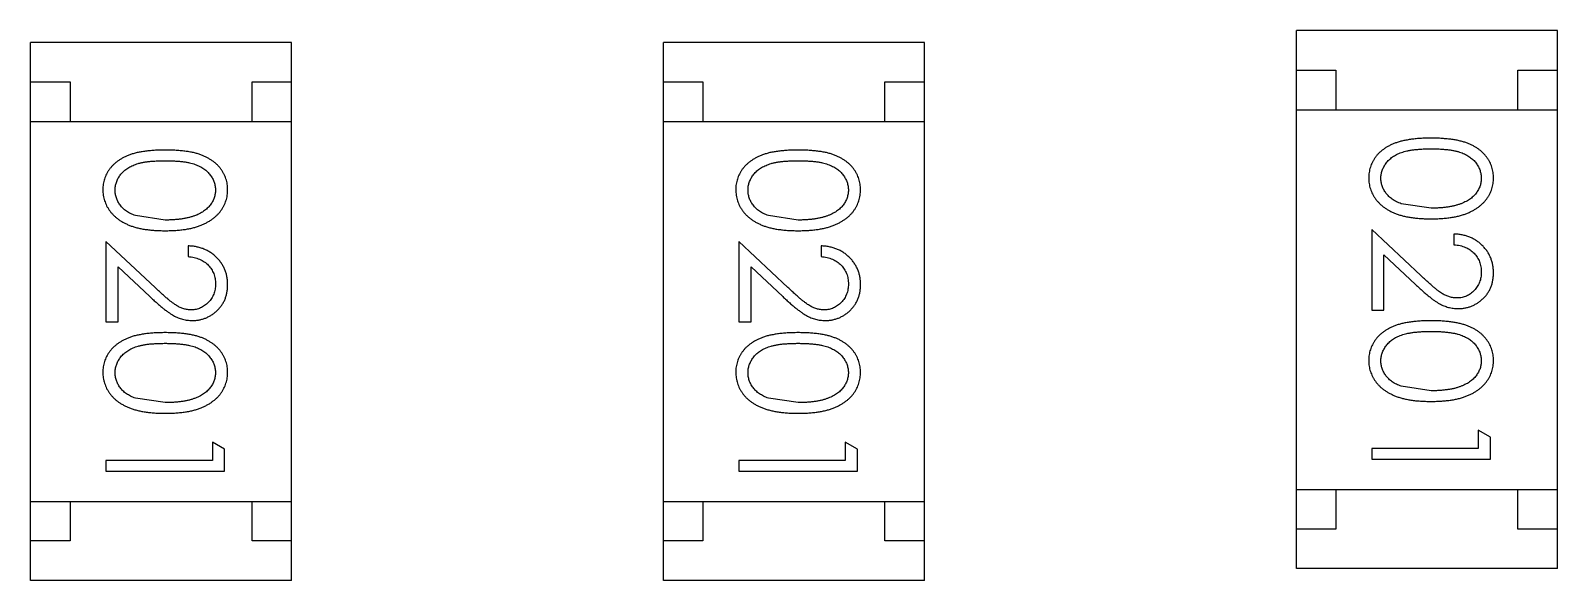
# Model space of a CAD drawing. Header units: inches. Extents: x 246 to 500, y -220 to -17.
# Drawn here: x 447.475 to 449.405, y -135.114 to -134.419 of the extents above; entities that cross this region are included whole.
import ezdxf

# ---------------------------------------------------------------- set-up
doc = ezdxf.new("R2010")
doc.units = ezdxf.units.IN
doc.header["$LTSCALE"] = 1.21
doc.header["$MEASUREMENT"] = 0
doc.layers.get('0').update_dxf_attribs({"linetype": 'CONTINUOUS'})

msp = doc.modelspace()

# ---------------------------------------------------------------- linework, layer by layer
at = {"color": 7, "linetype": 'Continuous'}
for p, q in [((449.075, -135.0986), (449.075, -134.4186)), ((449.405, -134.4186), (449.075, -134.4186)), ((449.405, -135.0986), (449.405, -134.4186)), ((447.4751, -135.1136), (447.4751, -134.4336)), ((447.8051, -134.4336), (447.4751, -134.4336)), ((447.8051, -135.1136), (447.8051, -134.4336)), ((448.275, -135.1136), (448.275, -134.4336)), ((448.605, -134.4336), (448.275, -134.4336)), ((448.605, -135.1136), (448.605, -134.4336)), ((449.075, -134.4686), (449.125, -134.4686)), ((449.125, -134.4686), (449.125, -134.5186)), ((449.355, -134.5186), (449.355, -134.4686)), ((449.355, -134.4686), (449.405, -134.4686)), ((447.4751, -134.4836), (447.5251, -134.4836)), ((447.5251, -134.4836), (447.5251, -134.5336)), ((447.7551, -134.5336), (447.7551, -134.4836)), ((447.7551, -134.4836), (447.8051, -134.4836)), ((448.275, -134.4836), (448.325, -134.4836)), ((448.325, -134.4836), (448.325, -134.5336)), ((448.555, -134.5336), (448.555, -134.4836)), ((448.555, -134.4836), (448.605, -134.4836)), ((449.075, -134.5186), (449.405, -134.5186)), ((447.4751, -134.5336), (447.8051, -134.5336)), ((448.275, -134.5336), (448.605, -134.5336)), ((447.6453, -134.6581), (447.6076, -134.6524)), ((448.4453, -134.6581), (448.4076, -134.6524)), ((449.2453, -134.6431), (449.2076, -134.6374)), ((449.1703, -134.67), (449.1703, -134.7719)), ((449.2324, -134.7282), (449.1703, -134.67)), ((447.6324, -134.7432), (447.5703, -134.685)), ((447.5703, -134.685), (447.5703, -134.7869)), ((447.6742, -134.6908), (447.6742, -134.7042)), ((448.4324, -134.7432), (448.3703, -134.685)), ((448.3703, -134.685), (448.3703, -134.7869)), ((448.4742, -134.6908), (448.4742, -134.7042)), ((449.2742, -134.6758), (449.2742, -134.6892)), ((449.1857, -134.7719), (449.1857, -134.7021)), ((449.1857, -134.7021), (449.2257, -134.7396)), ((447.5857, -134.7171), (447.6258, -134.7547)), ((447.5857, -134.7869), (447.5857, -134.7171)), ((448.3857, -134.7171), (448.4258, -134.7547)), ((448.3857, -134.7869), (448.3857, -134.7171)), ((447.5703, -134.7869), (447.5857, -134.7869)), ((448.3703, -134.7869), (448.3857, -134.7869)), ((449.1703, -134.7719), (449.1857, -134.7719)), ((447.6453, -134.8888), (447.6076, -134.8832)), ((448.4453, -134.8888), (448.4076, -134.8832)), ((449.2453, -134.8738), (449.2076, -134.8682)), ((449.3049, -134.9238), (449.3049, -134.9469)), ((449.3203, -134.9326), (449.3049, -134.9238)), ((447.7203, -134.9476), (447.705, -134.9388)), ((447.705, -134.9388), (447.705, -134.9619)), ((448.5049, -134.9388), (448.5049, -134.9619)), ((448.5203, -134.9477), (448.5049, -134.9388)), ((449.3203, -134.9604), (449.3203, -134.9326)), ((447.5703, -134.9619), (447.5703, -134.9754)), ((447.705, -134.9619), (447.5703, -134.9619)), ((447.7203, -134.9754), (447.7203, -134.9476)), ((448.3703, -134.9619), (448.3703, -134.9754)), ((448.5049, -134.9619), (448.3703, -134.9619)), ((448.5203, -134.9754), (448.5203, -134.9477)), ((449.1703, -134.9469), (449.1703, -134.9604)), ((449.3049, -134.9469), (449.1703, -134.9469)), ((449.1703, -134.9604), (449.3203, -134.9604)), ((447.5703, -134.9754), (447.7203, -134.9754)), ((448.3703, -134.9754), (448.5203, -134.9754)), ((449.075, -134.9986), (449.405, -134.9986)), ((449.125, -134.9986), (449.125, -135.0486)), ((449.355, -135.0486), (449.355, -134.9986)), ((447.4751, -135.0136), (447.8051, -135.0136)), ((447.5251, -135.0136), (447.5251, -135.0636)), ((447.7551, -135.0636), (447.7551, -135.0136)), ((448.275, -135.0136), (448.605, -135.0136)), ((448.325, -135.0136), (448.325, -135.0636)), ((448.555, -135.0636), (448.555, -135.0136)), ((449.125, -135.0486), (449.075, -135.0486)), ((449.405, -135.0486), (449.355, -135.0486)), ((447.5251, -135.0636), (447.4751, -135.0636)), ((447.8051, -135.0636), (447.7551, -135.0636)), ((448.325, -135.0636), (448.275, -135.0636)), ((448.605, -135.0636), (448.555, -135.0636)), ((447.8051, -135.1136), (447.4751, -135.1136)), ((448.605, -135.1136), (448.275, -135.1136)), ((449.405, -135.0986), (449.075, -135.0986))]:
    msp.add_line(p, q, dxfattribs=at)
for points, knots in [([(449.2453, -134.5546), (449.2429, -134.5546), (449.2382, -134.5546), (449.2315, -134.5549), (449.2251, -134.5554), (449.2192, -134.5562), (449.2136, -134.5571), (449.2085, -134.5581), (449.2038, -134.5595), (449.1994, -134.561), (449.1954, -134.5627), (449.1917, -134.5645), (449.1882, -134.5665), (449.185, -134.5687), (449.1821, -134.571), (449.1793, -134.5735), (449.1769, -134.5761), (449.1747, -134.5789), (449.1728, -134.5819), (449.1711, -134.5849), (449.1696, -134.588), (449.1685, -134.5912), (449.1676, -134.5944), (449.1669, -134.5978), (449.1665, -134.6012), (449.1665, -134.6036), (449.1665, -134.6048)], [0, 0, 0, 0, 0.068113, 0.132564, 0.193427, 0.250218, 0.303569, 0.353576, 0.400235, 0.443586, 0.484619, 0.524292, 0.56238, 0.599049, 0.63494, 0.669782, 0.704009, 0.737842, 0.771098, 0.803896, 0.836415, 0.868639, 0.900715, 0.933378, 0.966213, 1, 1, 1, 1]), ([(449.3242, -134.6048), (449.3241, -134.6036), (449.3241, -134.6012), (449.3237, -134.5978), (449.323, -134.5944), (449.3221, -134.5911), (449.3209, -134.5879), (449.3195, -134.5848), (449.3178, -134.5818), (449.3158, -134.5788), (449.3136, -134.576), (449.3111, -134.5733), (449.3084, -134.5709), (449.3055, -134.5685), (449.3022, -134.5664), (449.2988, -134.5644), (449.2951, -134.5625), (449.2911, -134.5609), (449.2868, -134.5594), (449.2821, -134.5581), (449.277, -134.557), (449.2715, -134.5561), (449.2655, -134.5555), (449.2591, -134.5549), (449.2523, -134.5546), (449.2477, -134.5546), (449.2453, -134.5546)], [0, 0, 0, 0, 0.033742, 0.066533, 0.099153, 0.13154, 0.164087, 0.196563, 0.229707, 0.263315, 0.297504, 0.331686, 0.366482, 0.4021, 0.438958, 0.476748, 0.515985, 0.556589, 0.599519, 0.645765, 0.695487, 0.748721, 0.805687, 0.866754, 0.931405, 1, 1, 1, 1]), ([(447.6453, -134.5696), (447.6429, -134.5696), (447.6383, -134.5697), (447.6315, -134.57), (447.6251, -134.5705), (447.6192, -134.5712), (447.6137, -134.5721), (447.6085, -134.5731), (447.6038, -134.5745), (447.5994, -134.576), (447.5955, -134.5777), (447.5917, -134.5795), (447.5883, -134.5815), (447.5851, -134.5837), (447.5821, -134.586), (447.5794, -134.5885), (447.5769, -134.5912), (447.5747, -134.5939), (447.5728, -134.5969), (447.5711, -134.5999), (447.5697, -134.603), (447.5685, -134.6062), (447.5676, -134.6094), (447.567, -134.6128), (447.5665, -134.6162), (447.5665, -134.6186), (447.5665, -134.6198)], [0, 0, 0, 0, 0.068113, 0.132564, 0.193427, 0.250218, 0.303569, 0.353576, 0.400235, 0.443586, 0.484619, 0.524292, 0.56238, 0.599049, 0.63494, 0.669782, 0.704009, 0.737842, 0.771098, 0.803896, 0.836415, 0.868639, 0.900715, 0.933378, 0.966213, 1, 1, 1, 1]), ([(447.7242, -134.6198), (447.7242, -134.6186), (447.7241, -134.6162), (447.7237, -134.6128), (447.7231, -134.6094), (447.7221, -134.6061), (447.721, -134.6029), (447.7195, -134.5998), (447.7178, -134.5968), (447.7158, -134.5938), (447.7136, -134.591), (447.7112, -134.5883), (447.7084, -134.5859), (447.7055, -134.5835), (447.7023, -134.5814), (447.6988, -134.5794), (447.6951, -134.5776), (447.6912, -134.5759), (447.6869, -134.5744), (447.6822, -134.5731), (447.677, -134.572), (447.6715, -134.5712), (447.6655, -134.5705), (447.6592, -134.57), (447.6523, -134.5697), (447.6477, -134.5696), (447.6453, -134.5696)], [0, 0, 0, 0, 0.033742, 0.066533, 0.099153, 0.13154, 0.164087, 0.196563, 0.229707, 0.263315, 0.297504, 0.331686, 0.366482, 0.4021, 0.438958, 0.476748, 0.515985, 0.556589, 0.599519, 0.645765, 0.695487, 0.748721, 0.805687, 0.866754, 0.931405, 1, 1, 1, 1]), ([(448.4453, -134.5696), (448.4429, -134.5696), (448.4382, -134.5697), (448.4315, -134.57), (448.4251, -134.5705), (448.4192, -134.5712), (448.4136, -134.5721), (448.4085, -134.5731), (448.4038, -134.5745), (448.3994, -134.576), (448.3954, -134.5777), (448.3917, -134.5795), (448.3882, -134.5815), (448.385, -134.5837), (448.3821, -134.586), (448.3793, -134.5885), (448.3769, -134.5912), (448.3747, -134.5939), (448.3728, -134.5969), (448.3711, -134.5999), (448.3696, -134.603), (448.3685, -134.6062), (448.3676, -134.6094), (448.3669, -134.6128), (448.3665, -134.6163), (448.3665, -134.6186), (448.3665, -134.6198)], [0, 0, 0, 0, 0.068113, 0.132564, 0.193427, 0.250218, 0.303569, 0.353576, 0.400235, 0.443586, 0.484619, 0.524292, 0.56238, 0.599049, 0.63494, 0.669782, 0.704009, 0.737842, 0.771098, 0.803896, 0.836415, 0.868639, 0.900715, 0.933378, 0.966213, 1, 1, 1, 1]), ([(448.5242, -134.6198), (448.5241, -134.6186), (448.5241, -134.6163), (448.5237, -134.6128), (448.523, -134.6094), (448.5221, -134.6061), (448.5209, -134.6029), (448.5195, -134.5998), (448.5178, -134.5968), (448.5158, -134.5938), (448.5136, -134.591), (448.5112, -134.5883), (448.5084, -134.5859), (448.5055, -134.5836), (448.5023, -134.5814), (448.4988, -134.5794), (448.4951, -134.5776), (448.4911, -134.5759), (448.4868, -134.5744), (448.4821, -134.5731), (448.477, -134.572), (448.4715, -134.5712), (448.4655, -134.5705), (448.4591, -134.57), (448.4523, -134.5697), (448.4477, -134.5696), (448.4453, -134.5696)], [0, 0, 0, 0, 0.033742, 0.066533, 0.099153, 0.13154, 0.164087, 0.196563, 0.229707, 0.263315, 0.297504, 0.331686, 0.366482, 0.4021, 0.438958, 0.476748, 0.515985, 0.556589, 0.599519, 0.645765, 0.695487, 0.748721, 0.805687, 0.866754, 0.931405, 1, 1, 1, 1]), ([(449.1818, -134.6052), (449.1819, -134.6036), (449.1821, -134.6002), (449.1834, -134.5954), (449.1855, -134.5906), (449.1879, -134.5869), (449.1902, -134.584), (449.1921, -134.582), (449.1942, -134.5801), (449.1965, -134.5783), (449.199, -134.5767), (449.2018, -134.5752), (449.2047, -134.5738), (449.2078, -134.5726), (449.2112, -134.5715), (449.2149, -134.5706), (449.2191, -134.5698), (449.2236, -134.5691), (449.2285, -134.5687), (449.2338, -134.5683), (449.2394, -134.5681), (449.2433, -134.5681), (449.2453, -134.5681)], [0, 0, 0, 0, 0.060034, 0.120278, 0.182348, 0.247919, 0.281641, 0.315701, 0.350322, 0.385703, 0.421819, 0.459196, 0.497866, 0.538301, 0.58121, 0.628183, 0.679403, 0.734699, 0.794074, 0.858416, 0.927049, 1, 1, 1, 1]), ([(449.2453, -134.5681), (449.2473, -134.5681), (449.2512, -134.5681), (449.2569, -134.5683), (449.2622, -134.5687), (449.2671, -134.5692), (449.2716, -134.5698), (449.2757, -134.5706), (449.2795, -134.5715), (449.2829, -134.5726), (449.286, -134.5739), (449.2889, -134.5752), (449.2916, -134.5767), (449.2941, -134.5784), (449.2965, -134.5801), (449.2986, -134.582), (449.3005, -134.584), (449.3028, -134.5869), (449.3051, -134.5906), (449.3073, -134.5953), (449.3085, -134.6002), (449.3087, -134.6035), (449.3088, -134.6052)], [0, 0, 0, 0, 0.073302, 0.142286, 0.206253, 0.266017, 0.321612, 0.372532, 0.419497, 0.462398, 0.502825, 0.541489, 0.579034, 0.615143, 0.650298, 0.684912, 0.718701, 0.752189, 0.817245, 0.879117, 0.939613, 1, 1, 1, 1]), ([(447.5819, -134.6202), (447.582, -134.6186), (447.5821, -134.6153), (447.5834, -134.6104), (447.5855, -134.6056), (447.5879, -134.6019), (447.5902, -134.599), (447.5921, -134.597), (447.5943, -134.5951), (447.5966, -134.5933), (447.5991, -134.5917), (447.6018, -134.5902), (447.6047, -134.5889), (447.6078, -134.5876), (447.6112, -134.5865), (447.615, -134.5856), (447.6191, -134.5848), (447.6236, -134.5842), (447.6285, -134.5837), (447.6338, -134.5834), (447.6394, -134.5831), (447.6433, -134.5831), (447.6453, -134.5831)], [0, 0, 0, 0, 0.060034, 0.120278, 0.182348, 0.247919, 0.281641, 0.315701, 0.350322, 0.385703, 0.421819, 0.459196, 0.497866, 0.538301, 0.58121, 0.628183, 0.679403, 0.734699, 0.794074, 0.858416, 0.927049, 1, 1, 1, 1]), ([(447.6453, -134.5831), (447.6473, -134.5831), (447.6513, -134.5831), (447.6569, -134.5834), (447.6622, -134.5837), (447.6671, -134.5842), (447.6716, -134.5848), (447.6758, -134.5856), (447.6795, -134.5865), (447.6829, -134.5876), (447.686, -134.5889), (447.689, -134.5902), (447.6917, -134.5917), (447.6942, -134.5934), (447.6965, -134.5951), (447.6986, -134.597), (447.7006, -134.599), (447.7028, -134.6019), (447.7052, -134.6056), (447.7073, -134.6103), (447.7085, -134.6152), (447.7087, -134.6186), (447.7088, -134.6202)], [0, 0, 0, 0, 0.073302, 0.142286, 0.206253, 0.266017, 0.321612, 0.372532, 0.419497, 0.462398, 0.502825, 0.541489, 0.579034, 0.615143, 0.650298, 0.684912, 0.718701, 0.752189, 0.817245, 0.879117, 0.939613, 1, 1, 1, 1]), ([(448.3819, -134.6202), (448.3819, -134.6186), (448.3821, -134.6153), (448.3834, -134.6104), (448.3855, -134.6056), (448.3879, -134.6019), (448.3902, -134.599), (448.3921, -134.597), (448.3942, -134.5951), (448.3965, -134.5933), (448.3991, -134.5917), (448.4018, -134.5902), (448.4047, -134.5889), (448.4078, -134.5876), (448.4112, -134.5865), (448.415, -134.5856), (448.4191, -134.5848), (448.4236, -134.5842), (448.4285, -134.5837), (448.4338, -134.5834), (448.4394, -134.5831), (448.4433, -134.5831), (448.4453, -134.5831)], [0, 0, 0, 0, 0.060034, 0.120278, 0.182348, 0.247919, 0.281641, 0.315701, 0.350322, 0.385703, 0.421819, 0.459196, 0.497866, 0.538301, 0.58121, 0.628183, 0.679403, 0.734699, 0.794074, 0.858416, 0.927049, 1, 1, 1, 1]), ([(448.4453, -134.5831), (448.4473, -134.5831), (448.4512, -134.5831), (448.4569, -134.5834), (448.4622, -134.5837), (448.4671, -134.5842), (448.4716, -134.5848), (448.4758, -134.5856), (448.4795, -134.5865), (448.4829, -134.5876), (448.486, -134.5889), (448.4889, -134.5902), (448.4916, -134.5917), (448.4941, -134.5934), (448.4965, -134.5951), (448.4986, -134.597), (448.5006, -134.599), (448.5028, -134.6019), (448.5051, -134.6056), (448.5073, -134.6103), (448.5085, -134.6152), (448.5087, -134.6186), (448.5088, -134.6202)], [0, 0, 0, 0, 0.073302, 0.142286, 0.206253, 0.266017, 0.321612, 0.372532, 0.419497, 0.462398, 0.502825, 0.541489, 0.579034, 0.615143, 0.650298, 0.684912, 0.718701, 0.752189, 0.817245, 0.879117, 0.939613, 1, 1, 1, 1]), ([(449.1665, -134.6048), (449.1665, -134.6059), (449.1665, -134.6083), (449.167, -134.6118), (449.1676, -134.6153), (449.1685, -134.6186), (449.1698, -134.6219), (449.1712, -134.6251), (449.173, -134.6282), (449.1749, -134.6312), (449.1772, -134.6341), (449.1797, -134.6368), (449.1825, -134.6394), (449.1856, -134.6418), (449.1889, -134.6441), (449.1924, -134.6461), (449.1962, -134.6481), (449.2003, -134.6498), (449.2047, -134.6515), (449.2094, -134.6528), (449.2145, -134.6539), (449.22, -134.6549), (449.2258, -134.6556), (449.2319, -134.6562), (449.2385, -134.6564), (449.243, -134.6565), (449.2453, -134.6565)], [0, 0, 0, 0, 0.033824, 0.067298, 0.10028, 0.133019, 0.165736, 0.198792, 0.232372, 0.266409, 0.301016, 0.336196, 0.371972, 0.408574, 0.446394, 0.485225, 0.525372, 0.567224, 0.611081, 0.65775, 0.70702, 0.759235, 0.814484, 0.873227, 0.934937, 1, 1, 1, 1]), ([(449.2076, -134.6374), (449.2066, -134.637), (449.2045, -134.6362), (449.2016, -134.6349), (449.1988, -134.6334), (449.1963, -134.6318), (449.194, -134.6301), (449.1919, -134.6282), (449.19, -134.6262), (449.1877, -134.6234), (449.1854, -134.6197), (449.1834, -134.615), (449.1821, -134.6102), (449.1819, -134.6069), (449.1818, -134.6052)], [0, 0, 0, 0, 0.075949, 0.148549, 0.218996, 0.286119, 0.351826, 0.416074, 0.478265, 0.540325, 0.660405, 0.774606, 0.887187, 1, 1, 1, 1]), ([(449.2453, -134.6565), (449.2476, -134.6565), (449.252, -134.6564), (449.2586, -134.6562), (449.2648, -134.6556), (449.2707, -134.6549), (449.2761, -134.6539), (449.2813, -134.6528), (449.286, -134.6513), (449.2904, -134.6498), (449.2945, -134.6479), (449.2984, -134.646), (449.3019, -134.6439), (449.3052, -134.6417), (449.3082, -134.6392), (449.311, -134.6367), (449.3135, -134.634), (449.3158, -134.6311), (449.3178, -134.6281), (449.3195, -134.625), (449.3209, -134.6218), (449.3221, -134.6186), (449.323, -134.6153), (449.3237, -134.6118), (449.3241, -134.6083), (449.3241, -134.6059), (449.3242, -134.6048)], [0, 0, 0, 0, 0.065278, 0.127205, 0.186168, 0.241675, 0.294115, 0.343609, 0.390387, 0.434463, 0.476646, 0.517002, 0.555936, 0.593716, 0.630057, 0.665601, 0.700745, 0.734917, 0.768681, 0.802087, 0.834849, 0.867433, 0.900138, 0.932806, 0.966212, 1, 1, 1, 1]), ([(449.3088, -134.6052), (449.3087, -134.6068), (449.3085, -134.6101), (449.3073, -134.615), (449.3051, -134.6196), (449.3028, -134.6234), (449.3005, -134.6263), (449.2985, -134.6283), (449.2963, -134.6303), (449.2938, -134.6321), (449.2911, -134.6337), (449.2881, -134.6353), (449.285, -134.6368), (449.2815, -134.6381), (449.2779, -134.6392), (449.274, -134.6403), (449.2698, -134.6411), (449.2654, -134.6419), (449.2607, -134.6424), (449.2558, -134.6428), (449.2506, -134.643), (449.2471, -134.643), (449.2453, -134.6431)], [0, 0, 0, 0, 0.059689, 0.119507, 0.181075, 0.246162, 0.279894, 0.314468, 0.350403, 0.387474, 0.426147, 0.466624, 0.508745, 0.553328, 0.600058, 0.649177, 0.700552, 0.754894, 0.811825, 0.871514, 0.934319, 1, 1, 1, 1]), ([(447.5665, -134.6198), (447.5665, -134.621), (447.5665, -134.6233), (447.567, -134.6268), (447.5676, -134.6303), (447.5686, -134.6336), (447.5698, -134.6369), (447.5712, -134.6401), (447.573, -134.6432), (447.575, -134.6462), (447.5772, -134.6491), (447.5798, -134.6518), (447.5825, -134.6544), (447.5856, -134.6568), (447.5889, -134.6591), (447.5924, -134.6611), (447.5962, -134.6631), (447.6003, -134.6648), (447.6047, -134.6665), (447.6094, -134.6678), (447.6145, -134.669), (447.62, -134.6699), (447.6258, -134.6706), (447.632, -134.6712), (447.6385, -134.6715), (447.643, -134.6715), (447.6453, -134.6715)], [0, 0, 0, 0, 0.033824, 0.067298, 0.10028, 0.133019, 0.165736, 0.198792, 0.232372, 0.266409, 0.301016, 0.336196, 0.371972, 0.408574, 0.446394, 0.485225, 0.525372, 0.567224, 0.611081, 0.65775, 0.70702, 0.759235, 0.814484, 0.873227, 0.934937, 1, 1, 1, 1]), ([(447.6076, -134.6524), (447.6066, -134.652), (447.6045, -134.6512), (447.6016, -134.6499), (447.5989, -134.6485), (447.5964, -134.6469), (447.594, -134.6451), (447.5919, -134.6433), (447.59, -134.6412), (447.5877, -134.6384), (447.5854, -134.6348), (447.5834, -134.63), (447.5821, -134.6252), (447.5819, -134.6219), (447.5819, -134.6202)], [0, 0, 0, 0, 0.075949, 0.148549, 0.218996, 0.286119, 0.351826, 0.416074, 0.478265, 0.540325, 0.660405, 0.774606, 0.887187, 1, 1, 1, 1]), ([(447.6453, -134.6715), (447.6476, -134.6715), (447.6521, -134.6715), (447.6586, -134.6712), (447.6648, -134.6706), (447.6707, -134.6699), (447.6762, -134.6689), (447.6813, -134.6678), (447.686, -134.6663), (447.6905, -134.6648), (447.6945, -134.6629), (447.6984, -134.661), (447.7019, -134.6589), (447.7052, -134.6567), (447.7083, -134.6542), (447.711, -134.6517), (447.7136, -134.649), (447.7158, -134.6461), (447.7178, -134.6431), (447.7195, -134.64), (447.721, -134.6369), (447.7221, -134.6336), (447.7231, -134.6303), (447.7237, -134.6268), (447.7241, -134.6233), (447.7242, -134.621), (447.7242, -134.6198)], [0, 0, 0, 0, 0.065278, 0.127205, 0.186168, 0.241675, 0.294115, 0.343609, 0.390387, 0.434463, 0.476646, 0.517002, 0.555936, 0.593716, 0.630057, 0.665601, 0.700745, 0.734917, 0.768681, 0.802087, 0.834849, 0.867433, 0.900138, 0.932806, 0.966212, 1, 1, 1, 1]), ([(447.7088, -134.6202), (447.7087, -134.6219), (447.7085, -134.6251), (447.7073, -134.63), (447.7052, -134.6347), (447.7028, -134.6384), (447.7005, -134.6413), (447.6985, -134.6433), (447.6963, -134.6453), (447.6938, -134.6471), (447.6911, -134.6488), (447.6882, -134.6503), (447.685, -134.6518), (447.6816, -134.6531), (447.6779, -134.6542), (447.674, -134.6553), (447.6698, -134.6561), (447.6654, -134.6569), (447.6607, -134.6574), (447.6558, -134.6578), (447.6507, -134.658), (447.6471, -134.6581), (447.6453, -134.6581)], [0, 0, 0, 0, 0.059689, 0.119507, 0.181075, 0.246162, 0.279894, 0.314468, 0.350403, 0.387474, 0.426147, 0.466624, 0.508745, 0.553328, 0.600058, 0.649177, 0.700552, 0.754894, 0.811825, 0.871514, 0.934319, 1, 1, 1, 1]), ([(448.3665, -134.6198), (448.3665, -134.621), (448.3665, -134.6233), (448.367, -134.6268), (448.3676, -134.6303), (448.3686, -134.6336), (448.3698, -134.6369), (448.3712, -134.6401), (448.373, -134.6432), (448.375, -134.6462), (448.3772, -134.6491), (448.3797, -134.6518), (448.3825, -134.6544), (448.3856, -134.6568), (448.3889, -134.6591), (448.3924, -134.6611), (448.3962, -134.6631), (448.4003, -134.6648), (448.4047, -134.6665), (448.4094, -134.6678), (448.4145, -134.669), (448.42, -134.6699), (448.4258, -134.6706), (448.432, -134.6712), (448.4385, -134.6715), (448.443, -134.6715), (448.4453, -134.6715)], [0, 0, 0, 0, 0.033824, 0.067298, 0.10028, 0.133019, 0.165736, 0.198792, 0.232372, 0.266409, 0.301016, 0.336196, 0.371972, 0.408574, 0.446394, 0.485225, 0.525372, 0.567224, 0.611081, 0.65775, 0.70702, 0.759235, 0.814484, 0.873227, 0.934937, 1, 1, 1, 1]), ([(448.4076, -134.6524), (448.4066, -134.652), (448.4045, -134.6513), (448.4016, -134.6499), (448.3989, -134.6485), (448.3963, -134.6469), (448.394, -134.6451), (448.3919, -134.6433), (448.39, -134.6412), (448.3877, -134.6384), (448.3854, -134.6348), (448.3834, -134.63), (448.3821, -134.6252), (448.3819, -134.6219), (448.3819, -134.6202)], [0, 0, 0, 0, 0.075949, 0.148549, 0.218996, 0.286119, 0.351826, 0.416074, 0.478265, 0.540325, 0.660405, 0.774606, 0.887187, 1, 1, 1, 1]), ([(448.4453, -134.6715), (448.4476, -134.6715), (448.4521, -134.6715), (448.4586, -134.6712), (448.4648, -134.6706), (448.4707, -134.6699), (448.4761, -134.6689), (448.4813, -134.6678), (448.486, -134.6663), (448.4904, -134.6648), (448.4945, -134.6629), (448.4984, -134.661), (448.5019, -134.6589), (448.5052, -134.6567), (448.5082, -134.6543), (448.511, -134.6517), (448.5136, -134.649), (448.5158, -134.6461), (448.5178, -134.6431), (448.5195, -134.64), (448.5209, -134.6369), (448.5221, -134.6336), (448.523, -134.6303), (448.5237, -134.6268), (448.5241, -134.6233), (448.5241, -134.621), (448.5242, -134.6198)], [0, 0, 0, 0, 0.065278, 0.127205, 0.186168, 0.241675, 0.294115, 0.343609, 0.390387, 0.434463, 0.476646, 0.517002, 0.555936, 0.593716, 0.630057, 0.665601, 0.700745, 0.734917, 0.768681, 0.802087, 0.834849, 0.867433, 0.900138, 0.932806, 0.966212, 1, 1, 1, 1]), ([(448.5088, -134.6202), (448.5087, -134.6219), (448.5085, -134.6251), (448.5073, -134.63), (448.5051, -134.6347), (448.5028, -134.6384), (448.5005, -134.6413), (448.4985, -134.6433), (448.4963, -134.6453), (448.4938, -134.6471), (448.4911, -134.6488), (448.4881, -134.6503), (448.485, -134.6518), (448.4815, -134.6531), (448.4779, -134.6542), (448.474, -134.6553), (448.4698, -134.6561), (448.4654, -134.6569), (448.4607, -134.6574), (448.4558, -134.6578), (448.4507, -134.658), (448.4471, -134.6581), (448.4453, -134.6581)], [0, 0, 0, 0, 0.059689, 0.119507, 0.181075, 0.246162, 0.279894, 0.314468, 0.350403, 0.387474, 0.426147, 0.466624, 0.508745, 0.553328, 0.600058, 0.649177, 0.700552, 0.754894, 0.811825, 0.871514, 0.934319, 1, 1, 1, 1]), ([(447.7242, -134.7397), (447.7241, -134.738), (447.7241, -134.7347), (447.7234, -134.7299), (447.7223, -134.7253), (447.7208, -134.7208), (447.7187, -134.7166), (447.7163, -134.7126), (447.7135, -134.7088), (447.7102, -134.7052), (447.7066, -134.702), (447.7027, -134.6991), (447.6985, -134.6966), (447.6941, -134.6946), (447.6895, -134.693), (447.6846, -134.6918), (447.6795, -134.691), (447.676, -134.6909), (447.6742, -134.6908)], [0, 0, 0, 0, 0.06445, 0.126725, 0.187421, 0.247417, 0.306749, 0.366595, 0.427749, 0.490235, 0.553031, 0.614805, 0.676505, 0.738096, 0.801021, 0.864897, 0.931209, 1, 1, 1, 1]), ([(448.5242, -134.7397), (448.5241, -134.738), (448.5241, -134.7347), (448.5234, -134.7299), (448.5223, -134.7253), (448.5207, -134.7208), (448.5187, -134.7166), (448.5163, -134.7126), (448.5135, -134.7088), (448.5101, -134.7052), (448.5065, -134.702), (448.5026, -134.6991), (448.4985, -134.6967), (448.4941, -134.6946), (448.4895, -134.693), (448.4846, -134.6918), (448.4795, -134.691), (448.476, -134.6909), (448.4742, -134.6908)], [0, 0, 0, 0, 0.06445, 0.126725, 0.187421, 0.247417, 0.306749, 0.366595, 0.427749, 0.490235, 0.553031, 0.614805, 0.676505, 0.738096, 0.801021, 0.864897, 0.931209, 1, 1, 1, 1]), ([(449.3242, -134.7247), (449.3241, -134.723), (449.324, -134.7197), (449.3234, -134.7149), (449.3222, -134.7102), (449.3207, -134.7058), (449.3187, -134.7016), (449.3163, -134.6976), (449.3134, -134.6938), (449.3101, -134.6902), (449.3065, -134.6869), (449.3026, -134.6841), (449.2985, -134.6816), (449.2941, -134.6796), (449.2895, -134.678), (449.2846, -134.6768), (449.2795, -134.676), (449.2759, -134.6758), (449.2742, -134.6758)], [0, 0, 0, 0, 0.06445, 0.126725, 0.187421, 0.247417, 0.306749, 0.366595, 0.427749, 0.490235, 0.553031, 0.614805, 0.676505, 0.738096, 0.801021, 0.864897, 0.931209, 1, 1, 1, 1]), ([(449.2742, -134.6892), (449.2755, -134.6893), (449.2781, -134.6896), (449.2819, -134.6903), (449.2854, -134.6913), (449.2887, -134.6925), (449.2918, -134.694), (449.2947, -134.6958), (449.2973, -134.6978), (449.2997, -134.7), (449.3018, -134.7025), (449.3037, -134.7051), (449.3053, -134.7079), (449.3065, -134.7108), (449.3075, -134.7139), (449.3083, -134.7171), (449.3087, -134.7205), (449.3087, -134.7228), (449.3088, -134.724)], [0, 0, 0, 0, 0.073648, 0.143686, 0.210962, 0.275557, 0.338064, 0.399311, 0.4594, 0.51934, 0.579024, 0.637809, 0.695959, 0.754122, 0.813113, 0.873453, 0.935561, 1, 1, 1, 1]), ([(447.6742, -134.7042), (447.6755, -134.7044), (447.6781, -134.7046), (447.6819, -134.7054), (447.6854, -134.7063), (447.6888, -134.7075), (447.6919, -134.709), (447.6947, -134.7108), (447.6974, -134.7128), (447.6997, -134.715), (447.7019, -134.7175), (447.7037, -134.7201), (447.7053, -134.7229), (447.7066, -134.7258), (447.7076, -134.7289), (447.7083, -134.7321), (447.7087, -134.7355), (447.7088, -134.7378), (447.7088, -134.739)], [0, 0, 0, 0, 0.073648, 0.143686, 0.210962, 0.275557, 0.338064, 0.399311, 0.4594, 0.51934, 0.579024, 0.637809, 0.695959, 0.754122, 0.813113, 0.873453, 0.935561, 1, 1, 1, 1]), ([(448.4742, -134.7042), (448.4755, -134.7044), (448.4781, -134.7046), (448.4819, -134.7054), (448.4854, -134.7063), (448.4888, -134.7075), (448.4918, -134.709), (448.4947, -134.7108), (448.4973, -134.7128), (448.4997, -134.715), (448.5018, -134.7175), (448.5037, -134.7201), (448.5053, -134.7229), (448.5066, -134.7258), (448.5075, -134.7289), (448.5083, -134.7321), (448.5087, -134.7355), (448.5088, -134.7378), (448.5088, -134.739)], [0, 0, 0, 0, 0.073648, 0.143686, 0.210962, 0.275557, 0.338064, 0.399311, 0.4594, 0.51934, 0.579024, 0.637809, 0.695959, 0.754122, 0.813113, 0.873453, 0.935561, 1, 1, 1, 1]), ([(449.2784, -134.7565), (449.2767, -134.7565), (449.2735, -134.7563), (449.2687, -134.7553), (449.2641, -134.7536), (449.2603, -134.7516), (449.2571, -134.7496), (449.2544, -134.7477), (449.2515, -134.7453), (449.2482, -134.7427), (449.2447, -134.7396), (449.2409, -134.7361), (449.2367, -134.7323), (449.2339, -134.7296), (449.2324, -134.7282)], [0, 0, 0, 0, 0.088014, 0.174976, 0.2638, 0.355443, 0.406413, 0.465519, 0.533076, 0.609353, 0.693899, 0.787171, 0.889197, 1, 1, 1, 1]), ([(449.3088, -134.724), (449.3087, -134.7251), (449.3087, -134.7273), (449.3083, -134.7305), (449.3076, -134.7336), (449.3066, -134.7366), (449.3053, -134.7394), (449.3038, -134.7422), (449.3019, -134.7447), (449.2998, -134.7471), (449.2975, -134.7493), (449.2951, -134.7512), (449.2926, -134.7529), (449.29, -134.7542), (449.2872, -134.7553), (449.2844, -134.756), (449.2814, -134.7564), (449.2794, -134.7565), (449.2784, -134.7565)], [0, 0, 0, 0, 0.068027, 0.133505, 0.19695, 0.26027, 0.322741, 0.384982, 0.448465, 0.513424, 0.578224, 0.640011, 0.700094, 0.760067, 0.819012, 0.877878, 0.938035, 1, 1, 1, 1]), ([(449.2796, -134.77), (449.281, -134.7699), (449.284, -134.7699), (449.2883, -134.7693), (449.2924, -134.7683), (449.2965, -134.7669), (449.3003, -134.7651), (449.304, -134.763), (449.3076, -134.7604), (449.3109, -134.7575), (449.3141, -134.7543), (449.3167, -134.7507), (449.319, -134.747), (449.3209, -134.743), (449.3224, -134.7388), (449.3234, -134.7343), (449.324, -134.7296), (449.3241, -134.7263), (449.3242, -134.7247)], [0, 0, 0, 0, 0.06271, 0.123347, 0.183401, 0.242828, 0.302097, 0.36242, 0.423725, 0.487032, 0.550491, 0.612709, 0.674265, 0.73617, 0.799211, 0.863483, 0.930525, 1, 1, 1, 1]), ([(447.6784, -134.7715), (447.6768, -134.7715), (447.6735, -134.7714), (447.6687, -134.7703), (447.6641, -134.7686), (447.6603, -134.7666), (447.6572, -134.7646), (447.6545, -134.7627), (447.6515, -134.7603), (447.6483, -134.7577), (447.6447, -134.7546), (447.6409, -134.7512), (447.6367, -134.7473), (447.6339, -134.7446), (447.6324, -134.7432)], [0, 0, 0, 0, 0.088014, 0.174976, 0.2638, 0.355443, 0.406413, 0.465519, 0.533076, 0.609353, 0.693899, 0.787171, 0.889197, 1, 1, 1, 1]), ([(447.7088, -134.739), (447.7088, -134.7401), (447.7087, -134.7423), (447.7083, -134.7456), (447.7076, -134.7487), (447.7066, -134.7516), (447.7053, -134.7545), (447.7038, -134.7572), (447.7019, -134.7597), (447.6998, -134.7621), (447.6976, -134.7643), (447.6951, -134.7662), (447.6926, -134.7679), (447.69, -134.7692), (447.6872, -134.7703), (447.6844, -134.771), (447.6814, -134.7715), (447.6794, -134.7715), (447.6784, -134.7715)], [0, 0, 0, 0, 0.068027, 0.133505, 0.19695, 0.26027, 0.322741, 0.384982, 0.448465, 0.513424, 0.578224, 0.640011, 0.700094, 0.760067, 0.819012, 0.877878, 0.938035, 1, 1, 1, 1]), ([(447.6796, -134.785), (447.6811, -134.785), (447.684, -134.7849), (447.6883, -134.7843), (447.6925, -134.7833), (447.6965, -134.782), (447.7003, -134.7801), (447.704, -134.778), (447.7076, -134.7754), (447.7109, -134.7725), (447.7141, -134.7693), (447.7167, -134.7658), (447.7191, -134.762), (447.721, -134.758), (447.7224, -134.7538), (447.7234, -134.7493), (447.7241, -134.7446), (447.7241, -134.7413), (447.7242, -134.7397)], [0, 0, 0, 0, 0.06271, 0.123347, 0.183401, 0.242828, 0.302097, 0.36242, 0.423725, 0.487032, 0.550491, 0.612709, 0.674265, 0.73617, 0.799211, 0.863483, 0.930525, 1, 1, 1, 1]), ([(448.4784, -134.7715), (448.4767, -134.7715), (448.4735, -134.7714), (448.4687, -134.7703), (448.4641, -134.7686), (448.4603, -134.7666), (448.4571, -134.7646), (448.4545, -134.7627), (448.4515, -134.7604), (448.4483, -134.7577), (448.4447, -134.7546), (448.4409, -134.7512), (448.4367, -134.7473), (448.4339, -134.7446), (448.4324, -134.7432)], [0, 0, 0, 0, 0.088014, 0.174976, 0.2638, 0.355443, 0.406413, 0.465519, 0.533076, 0.609353, 0.693899, 0.787171, 0.889197, 1, 1, 1, 1]), ([(448.5088, -134.739), (448.5088, -134.7401), (448.5087, -134.7423), (448.5083, -134.7456), (448.5076, -134.7487), (448.5066, -134.7516), (448.5053, -134.7545), (448.5038, -134.7572), (448.5019, -134.7597), (448.4998, -134.7621), (448.4976, -134.7643), (448.4951, -134.7662), (448.4926, -134.7679), (448.49, -134.7692), (448.4872, -134.7703), (448.4844, -134.771), (448.4814, -134.7715), (448.4794, -134.7715), (448.4784, -134.7715)], [0, 0, 0, 0, 0.068027, 0.133505, 0.19695, 0.26027, 0.322741, 0.384982, 0.448465, 0.513424, 0.578224, 0.640011, 0.700094, 0.760067, 0.819012, 0.877878, 0.938035, 1, 1, 1, 1]), ([(448.4796, -134.785), (448.4811, -134.785), (448.484, -134.7849), (448.4883, -134.7843), (448.4924, -134.7833), (448.4965, -134.782), (448.5003, -134.7801), (448.504, -134.778), (448.5076, -134.7754), (448.5109, -134.7725), (448.5141, -134.7693), (448.5167, -134.7658), (448.519, -134.762), (448.521, -134.758), (448.5224, -134.7538), (448.5234, -134.7493), (448.5241, -134.7446), (448.5241, -134.7413), (448.5242, -134.7397)], [0, 0, 0, 0, 0.06271, 0.123347, 0.183401, 0.242828, 0.302097, 0.36242, 0.423725, 0.487032, 0.550491, 0.612709, 0.674265, 0.73617, 0.799211, 0.863483, 0.930525, 1, 1, 1, 1]), ([(449.2257, -134.7396), (449.2273, -134.7411), (449.2303, -134.7438), (449.2346, -134.7478), (449.2387, -134.7514), (449.2426, -134.7545), (449.2462, -134.7574), (449.2496, -134.7599), (449.2528, -134.762), (449.2566, -134.7643), (449.2614, -134.7666), (449.2672, -134.7685), (449.2733, -134.7698), (449.2775, -134.7699), (449.2796, -134.77)], [0, 0, 0, 0, 0.09953, 0.192079, 0.277712, 0.357454, 0.429648, 0.495771, 0.555538, 0.608657, 0.707578, 0.804328, 0.901298, 1, 1, 1, 1]), ([(447.6258, -134.7547), (447.6273, -134.7561), (447.6303, -134.7589), (447.6346, -134.7628), (447.6388, -134.7664), (447.6426, -134.7696), (447.6463, -134.7724), (447.6497, -134.7749), (447.6528, -134.777), (447.6566, -134.7793), (447.6614, -134.7816), (447.6673, -134.7836), (447.6734, -134.7848), (447.6775, -134.7849), (447.6796, -134.785)], [0, 0, 0, 0, 0.09953, 0.192079, 0.277712, 0.357454, 0.429648, 0.495771, 0.555538, 0.608657, 0.707578, 0.804328, 0.901298, 1, 1, 1, 1]), ([(448.4258, -134.7547), (448.4273, -134.7561), (448.4303, -134.7589), (448.4346, -134.7628), (448.4388, -134.7664), (448.4426, -134.7696), (448.4463, -134.7724), (448.4496, -134.7749), (448.4528, -134.777), (448.4566, -134.7793), (448.4614, -134.7816), (448.4673, -134.7836), (448.4733, -134.7848), (448.4775, -134.7849), (448.4796, -134.785)], [0, 0, 0, 0, 0.09953, 0.192079, 0.277712, 0.357454, 0.429648, 0.495771, 0.555538, 0.608657, 0.707578, 0.804328, 0.901298, 1, 1, 1, 1]), ([(449.2453, -134.7854), (449.2429, -134.7854), (449.2382, -134.7854), (449.2315, -134.7857), (449.2251, -134.7862), (449.2192, -134.7869), (449.2136, -134.7878), (449.2085, -134.7889), (449.2038, -134.7902), (449.1994, -134.7917), (449.1954, -134.7934), (449.1917, -134.7953), (449.1882, -134.7973), (449.185, -134.7995), (449.1821, -134.8018), (449.1793, -134.8042), (449.1769, -134.8069), (449.1747, -134.8097), (449.1728, -134.8126), (449.1711, -134.8156), (449.1696, -134.8187), (449.1685, -134.8219), (449.1676, -134.8252), (449.1669, -134.8286), (449.1665, -134.832), (449.1665, -134.8343), (449.1665, -134.8355)], [0, 0, 0, 0, 0.068113, 0.132564, 0.193427, 0.250218, 0.303569, 0.353576, 0.400235, 0.443586, 0.484619, 0.524292, 0.56238, 0.599049, 0.63494, 0.669782, 0.704009, 0.737842, 0.771098, 0.803896, 0.836415, 0.868639, 0.900715, 0.933378, 0.966213, 1, 1, 1, 1]), ([(449.3242, -134.8355), (449.3241, -134.8343), (449.3241, -134.832), (449.3237, -134.8286), (449.323, -134.8252), (449.3221, -134.8219), (449.3209, -134.8187), (449.3195, -134.8156), (449.3178, -134.8125), (449.3158, -134.8096), (449.3136, -134.8068), (449.3111, -134.8041), (449.3084, -134.8016), (449.3055, -134.7993), (449.3022, -134.7972), (449.2988, -134.7951), (449.2951, -134.7933), (449.2911, -134.7916), (449.2868, -134.7902), (449.2821, -134.7889), (449.277, -134.7878), (449.2715, -134.7869), (449.2655, -134.7862), (449.2591, -134.7857), (449.2523, -134.7854), (449.2477, -134.7854), (449.2453, -134.7854)], [0, 0, 0, 0, 0.033742, 0.066533, 0.099153, 0.13154, 0.164087, 0.196563, 0.229707, 0.263315, 0.297504, 0.331686, 0.366482, 0.4021, 0.438958, 0.476748, 0.515985, 0.556589, 0.599519, 0.645765, 0.695487, 0.748721, 0.805687, 0.866754, 0.931405, 1, 1, 1, 1]), ([(447.6453, -134.8004), (447.6429, -134.8004), (447.6383, -134.8004), (447.6315, -134.8007), (447.6251, -134.8012), (447.6192, -134.802), (447.6137, -134.8029), (447.6085, -134.8039), (447.6038, -134.8052), (447.5994, -134.8067), (447.5955, -134.8084), (447.5917, -134.8103), (447.5883, -134.8123), (447.5851, -134.8145), (447.5821, -134.8168), (447.5794, -134.8193), (447.5769, -134.8219), (447.5747, -134.8247), (447.5728, -134.8276), (447.5711, -134.8306), (447.5697, -134.8337), (447.5685, -134.8369), (447.5676, -134.8402), (447.567, -134.8436), (447.5665, -134.847), (447.5665, -134.8494), (447.5665, -134.8505)], [0, 0, 0, 0, 0.068113, 0.132564, 0.193427, 0.250218, 0.303569, 0.353576, 0.400235, 0.443586, 0.484619, 0.524292, 0.56238, 0.599049, 0.63494, 0.669782, 0.704009, 0.737842, 0.771098, 0.803896, 0.836415, 0.868639, 0.900715, 0.933378, 0.966213, 1, 1, 1, 1]), ([(447.7242, -134.8505), (447.7242, -134.8494), (447.7241, -134.847), (447.7237, -134.8436), (447.7231, -134.8402), (447.7221, -134.8369), (447.721, -134.8337), (447.7195, -134.8306), (447.7178, -134.8275), (447.7158, -134.8246), (447.7136, -134.8218), (447.7112, -134.8191), (447.7084, -134.8167), (447.7055, -134.8143), (447.7023, -134.8122), (447.6988, -134.8101), (447.6951, -134.8083), (447.6912, -134.8066), (447.6869, -134.8052), (447.6822, -134.8039), (447.677, -134.8028), (447.6715, -134.8019), (447.6655, -134.8012), (447.6592, -134.8007), (447.6523, -134.8004), (447.6477, -134.8004), (447.6453, -134.8004)], [0, 0, 0, 0, 0.033742, 0.066533, 0.099153, 0.13154, 0.164087, 0.196563, 0.229707, 0.263315, 0.297504, 0.331686, 0.366482, 0.4021, 0.438958, 0.476748, 0.515985, 0.556589, 0.599519, 0.645765, 0.695487, 0.748721, 0.805687, 0.866754, 0.931405, 1, 1, 1, 1]), ([(448.4453, -134.8004), (448.4429, -134.8004), (448.4382, -134.8004), (448.4315, -134.8007), (448.4251, -134.8012), (448.4192, -134.802), (448.4136, -134.8029), (448.4085, -134.8039), (448.4038, -134.8052), (448.3994, -134.8067), (448.3954, -134.8084), (448.3917, -134.8103), (448.3882, -134.8123), (448.385, -134.8145), (448.3821, -134.8168), (448.3793, -134.8193), (448.3769, -134.8219), (448.3747, -134.8247), (448.3728, -134.8276), (448.3711, -134.8306), (448.3696, -134.8337), (448.3685, -134.8369), (448.3676, -134.8402), (448.3669, -134.8436), (448.3665, -134.847), (448.3665, -134.8494), (448.3665, -134.8505)], [0, 0, 0, 0, 0.068113, 0.132564, 0.193427, 0.250218, 0.303569, 0.353576, 0.400235, 0.443586, 0.484619, 0.524292, 0.56238, 0.599049, 0.63494, 0.669782, 0.704009, 0.737842, 0.771098, 0.803896, 0.836415, 0.868639, 0.900715, 0.933378, 0.966213, 1, 1, 1, 1]), ([(448.5242, -134.8505), (448.5241, -134.8494), (448.5241, -134.847), (448.5237, -134.8436), (448.523, -134.8402), (448.5221, -134.8369), (448.5209, -134.8337), (448.5195, -134.8306), (448.5178, -134.8275), (448.5158, -134.8246), (448.5136, -134.8218), (448.5112, -134.8191), (448.5084, -134.8167), (448.5055, -134.8143), (448.5023, -134.8122), (448.4988, -134.8101), (448.4951, -134.8083), (448.4911, -134.8067), (448.4868, -134.8052), (448.4821, -134.8039), (448.477, -134.8028), (448.4715, -134.8019), (448.4655, -134.8012), (448.4591, -134.8007), (448.4523, -134.8004), (448.4477, -134.8004), (448.4453, -134.8004)], [0, 0, 0, 0, 0.033742, 0.066533, 0.099153, 0.13154, 0.164087, 0.196563, 0.229707, 0.263315, 0.297504, 0.331686, 0.366482, 0.4021, 0.438958, 0.476748, 0.515985, 0.556589, 0.599519, 0.645765, 0.695487, 0.748721, 0.805687, 0.866754, 0.931405, 1, 1, 1, 1]), ([(449.1818, -134.836), (449.1819, -134.8343), (449.1821, -134.831), (449.1834, -134.8261), (449.1855, -134.8214), (449.1879, -134.8176), (449.1902, -134.8148), (449.1921, -134.8127), (449.1942, -134.8108), (449.1965, -134.8091), (449.199, -134.8074), (449.2018, -134.806), (449.2047, -134.8046), (449.2078, -134.8034), (449.2112, -134.8023), (449.2149, -134.8014), (449.2191, -134.8006), (449.2236, -134.7999), (449.2285, -134.7995), (449.2338, -134.7991), (449.2394, -134.7988), (449.2433, -134.7988), (449.2453, -134.7988)], [0, 0, 0, 0, 0.060034, 0.120278, 0.182348, 0.247919, 0.281641, 0.315701, 0.350322, 0.385703, 0.421819, 0.459196, 0.497866, 0.538301, 0.58121, 0.628183, 0.679403, 0.734699, 0.794074, 0.858416, 0.927049, 1, 1, 1, 1]), ([(449.2453, -134.7988), (449.2473, -134.7988), (449.2512, -134.7988), (449.2569, -134.7991), (449.2622, -134.7994), (449.2671, -134.8), (449.2716, -134.8006), (449.2757, -134.8014), (449.2795, -134.8023), (449.2829, -134.8034), (449.286, -134.8046), (449.2889, -134.806), (449.2916, -134.8075), (449.2941, -134.8091), (449.2965, -134.8109), (449.2986, -134.8128), (449.3005, -134.8148), (449.3028, -134.8176), (449.3051, -134.8214), (449.3073, -134.8261), (449.3085, -134.831), (449.3087, -134.8343), (449.3088, -134.836)], [0, 0, 0, 0, 0.073302, 0.142286, 0.206253, 0.266017, 0.321612, 0.372532, 0.419497, 0.462398, 0.502825, 0.541489, 0.579034, 0.615143, 0.650298, 0.684912, 0.718701, 0.752189, 0.817245, 0.879117, 0.939613, 1, 1, 1, 1]), ([(447.5819, -134.851), (447.582, -134.8493), (447.5821, -134.846), (447.5834, -134.8412), (447.5855, -134.8364), (447.5879, -134.8327), (447.5902, -134.8298), (447.5921, -134.8277), (447.5943, -134.8259), (447.5966, -134.8241), (447.5991, -134.8224), (447.6018, -134.821), (447.6047, -134.8196), (447.6078, -134.8184), (447.6112, -134.8173), (447.615, -134.8164), (447.6191, -134.8156), (447.6236, -134.8149), (447.6285, -134.8145), (447.6338, -134.8141), (447.6394, -134.8139), (447.6433, -134.8139), (447.6453, -134.8138)], [0, 0, 0, 0, 0.060034, 0.120278, 0.182348, 0.247919, 0.281641, 0.315701, 0.350322, 0.385703, 0.421819, 0.459196, 0.497866, 0.538301, 0.58121, 0.628183, 0.679403, 0.734699, 0.794074, 0.858416, 0.927049, 1, 1, 1, 1]), ([(447.6453, -134.8138), (447.6473, -134.8139), (447.6513, -134.8139), (447.6569, -134.8141), (447.6622, -134.8145), (447.6671, -134.815), (447.6716, -134.8156), (447.6758, -134.8164), (447.6795, -134.8173), (447.6829, -134.8184), (447.686, -134.8197), (447.689, -134.821), (447.6917, -134.8225), (447.6942, -134.8241), (447.6965, -134.8259), (447.6986, -134.8278), (447.7006, -134.8298), (447.7028, -134.8327), (447.7052, -134.8364), (447.7073, -134.8411), (447.7085, -134.846), (447.7087, -134.8493), (447.7088, -134.851)], [0, 0, 0, 0, 0.073302, 0.142286, 0.206253, 0.266017, 0.321612, 0.372532, 0.419497, 0.462398, 0.502825, 0.541489, 0.579034, 0.615143, 0.650298, 0.684912, 0.718701, 0.752189, 0.817245, 0.879117, 0.939613, 1, 1, 1, 1]), ([(448.3819, -134.851), (448.3819, -134.8493), (448.3821, -134.846), (448.3834, -134.8412), (448.3855, -134.8364), (448.3879, -134.8327), (448.3902, -134.8298), (448.3921, -134.8277), (448.3942, -134.8259), (448.3965, -134.8241), (448.3991, -134.8224), (448.4018, -134.821), (448.4047, -134.8196), (448.4078, -134.8184), (448.4112, -134.8173), (448.415, -134.8164), (448.4191, -134.8156), (448.4236, -134.8149), (448.4285, -134.8145), (448.4338, -134.8141), (448.4394, -134.8139), (448.4433, -134.8139), (448.4453, -134.8138)], [0, 0, 0, 0, 0.060034, 0.120278, 0.182348, 0.247919, 0.281641, 0.315701, 0.350322, 0.385703, 0.421819, 0.459196, 0.497866, 0.538301, 0.58121, 0.628183, 0.679403, 0.734699, 0.794074, 0.858416, 0.927049, 1, 1, 1, 1]), ([(448.4453, -134.8138), (448.4473, -134.8139), (448.4512, -134.8139), (448.4569, -134.8141), (448.4622, -134.8145), (448.4671, -134.815), (448.4716, -134.8156), (448.4758, -134.8164), (448.4795, -134.8173), (448.4829, -134.8184), (448.486, -134.8197), (448.4889, -134.821), (448.4916, -134.8225), (448.4941, -134.8241), (448.4965, -134.8259), (448.4986, -134.8278), (448.5006, -134.8298), (448.5028, -134.8327), (448.5051, -134.8364), (448.5073, -134.8411), (448.5085, -134.846), (448.5087, -134.8493), (448.5088, -134.851)], [0, 0, 0, 0, 0.073302, 0.142286, 0.206253, 0.266017, 0.321612, 0.372532, 0.419497, 0.462398, 0.502825, 0.541489, 0.579034, 0.615143, 0.650298, 0.684912, 0.718701, 0.752189, 0.817245, 0.879117, 0.939613, 1, 1, 1, 1]), ([(449.1665, -134.8355), (449.1665, -134.8367), (449.1665, -134.8391), (449.167, -134.8426), (449.1676, -134.846), (449.1685, -134.8494), (449.1698, -134.8526), (449.1712, -134.8558), (449.173, -134.8589), (449.1749, -134.8619), (449.1772, -134.8648), (449.1797, -134.8676), (449.1825, -134.8702), (449.1856, -134.8726), (449.1889, -134.8748), (449.1924, -134.8769), (449.1962, -134.8788), (449.2003, -134.8806), (449.2047, -134.8822), (449.2094, -134.8835), (449.2145, -134.8847), (449.22, -134.8857), (449.2258, -134.8864), (449.2319, -134.8869), (449.2385, -134.8872), (449.243, -134.8873), (449.2453, -134.8873)], [0, 0, 0, 0, 0.033824, 0.067298, 0.10028, 0.133019, 0.165736, 0.198792, 0.232372, 0.266409, 0.301016, 0.336196, 0.371972, 0.408574, 0.446394, 0.485225, 0.525372, 0.567224, 0.611081, 0.65775, 0.70702, 0.759235, 0.814484, 0.873227, 0.934937, 1, 1, 1, 1]), ([(449.2076, -134.8682), (449.2066, -134.8678), (449.2045, -134.867), (449.2016, -134.8657), (449.1988, -134.8642), (449.1963, -134.8626), (449.194, -134.8609), (449.1919, -134.859), (449.19, -134.857), (449.1877, -134.8542), (449.1854, -134.8505), (449.1834, -134.8458), (449.1821, -134.841), (449.1819, -134.8376), (449.1818, -134.836)], [0, 0, 0, 0, 0.075949, 0.148549, 0.218996, 0.286119, 0.351826, 0.416074, 0.478265, 0.540325, 0.660405, 0.774606, 0.887187, 1, 1, 1, 1]), ([(449.2453, -134.8873), (449.2476, -134.8873), (449.252, -134.8872), (449.2586, -134.8869), (449.2648, -134.8864), (449.2707, -134.8856), (449.2761, -134.8847), (449.2813, -134.8835), (449.286, -134.8821), (449.2904, -134.8805), (449.2945, -134.8787), (449.2984, -134.8768), (449.3019, -134.8747), (449.3052, -134.8724), (449.3082, -134.87), (449.311, -134.8674), (449.3135, -134.8647), (449.3158, -134.8618), (449.3178, -134.8589), (449.3195, -134.8558), (449.3209, -134.8526), (449.3221, -134.8494), (449.323, -134.846), (449.3237, -134.8426), (449.3241, -134.8391), (449.3241, -134.8367), (449.3242, -134.8355)], [0, 0, 0, 0, 0.065278, 0.127205, 0.186168, 0.241675, 0.294115, 0.343609, 0.390387, 0.434463, 0.476646, 0.517002, 0.555936, 0.593716, 0.630057, 0.665601, 0.700745, 0.734917, 0.768681, 0.802087, 0.834849, 0.867433, 0.900138, 0.932806, 0.966212, 1, 1, 1, 1]), ([(449.3088, -134.836), (449.3087, -134.8376), (449.3085, -134.8409), (449.3073, -134.8457), (449.3051, -134.8504), (449.3028, -134.8542), (449.3005, -134.857), (449.2985, -134.8591), (449.2963, -134.861), (449.2938, -134.8628), (449.2911, -134.8645), (449.2881, -134.8661), (449.285, -134.8675), (449.2815, -134.8688), (449.2779, -134.87), (449.274, -134.8711), (449.2698, -134.8719), (449.2654, -134.8726), (449.2607, -134.8731), (449.2558, -134.8736), (449.2506, -134.8738), (449.2471, -134.8738), (449.2453, -134.8738)], [0, 0, 0, 0, 0.059689, 0.119507, 0.181075, 0.246162, 0.279894, 0.314468, 0.350403, 0.387474, 0.426147, 0.466624, 0.508745, 0.553328, 0.600058, 0.649177, 0.700552, 0.754894, 0.811825, 0.871514, 0.934319, 1, 1, 1, 1]), ([(447.5665, -134.8505), (447.5665, -134.8517), (447.5665, -134.8541), (447.567, -134.8576), (447.5676, -134.8611), (447.5686, -134.8644), (447.5698, -134.8677), (447.5712, -134.8709), (447.573, -134.8739), (447.575, -134.877), (447.5772, -134.8799), (447.5798, -134.8826), (447.5825, -134.8852), (447.5856, -134.8876), (447.5889, -134.8898), (447.5924, -134.8919), (447.5962, -134.8938), (447.6003, -134.8956), (447.6047, -134.8972), (447.6094, -134.8985), (447.6145, -134.8997), (447.62, -134.9007), (447.6258, -134.9014), (447.632, -134.9019), (447.6385, -134.9022), (447.643, -134.9023), (447.6453, -134.9023)], [0, 0, 0, 0, 0.033824, 0.067298, 0.10028, 0.133019, 0.165736, 0.198792, 0.232372, 0.266409, 0.301016, 0.336196, 0.371972, 0.408574, 0.446394, 0.485225, 0.525372, 0.567224, 0.611081, 0.65775, 0.70702, 0.759235, 0.814484, 0.873227, 0.934937, 1, 1, 1, 1]), ([(447.6076, -134.8832), (447.6066, -134.8828), (447.6045, -134.882), (447.6016, -134.8807), (447.5989, -134.8792), (447.5964, -134.8776), (447.594, -134.8759), (447.5919, -134.874), (447.59, -134.872), (447.5877, -134.8692), (447.5854, -134.8655), (447.5834, -134.8608), (447.5821, -134.856), (447.5819, -134.8526), (447.5819, -134.851)], [0, 0, 0, 0, 0.075949, 0.148549, 0.218996, 0.286119, 0.351826, 0.416074, 0.478265, 0.540325, 0.660405, 0.774606, 0.887187, 1, 1, 1, 1]), ([(447.6453, -134.9023), (447.6476, -134.9023), (447.6521, -134.9022), (447.6586, -134.9019), (447.6648, -134.9014), (447.6707, -134.9007), (447.6762, -134.8997), (447.6813, -134.8985), (447.686, -134.8971), (447.6905, -134.8955), (447.6945, -134.8937), (447.6984, -134.8918), (447.7019, -134.8897), (447.7052, -134.8874), (447.7083, -134.885), (447.711, -134.8825), (447.7136, -134.8797), (447.7158, -134.8769), (447.7178, -134.8739), (447.7195, -134.8708), (447.721, -134.8676), (447.7221, -134.8644), (447.7231, -134.861), (447.7237, -134.8576), (447.7241, -134.8541), (447.7242, -134.8517), (447.7242, -134.8505)], [0, 0, 0, 0, 0.065278, 0.127205, 0.186168, 0.241675, 0.294115, 0.343609, 0.390387, 0.434463, 0.476646, 0.517002, 0.555936, 0.593716, 0.630057, 0.665601, 0.700745, 0.734917, 0.768681, 0.802087, 0.834849, 0.867433, 0.900138, 0.932806, 0.966212, 1, 1, 1, 1]), ([(447.7088, -134.851), (447.7087, -134.8526), (447.7085, -134.8559), (447.7073, -134.8608), (447.7052, -134.8654), (447.7028, -134.8692), (447.7005, -134.872), (447.6985, -134.8741), (447.6963, -134.876), (447.6938, -134.8778), (447.6911, -134.8795), (447.6882, -134.8811), (447.685, -134.8825), (447.6816, -134.8839), (447.6779, -134.885), (447.674, -134.8861), (447.6698, -134.8869), (447.6654, -134.8876), (447.6607, -134.8881), (447.6558, -134.8886), (447.6507, -134.8888), (447.6471, -134.8888), (447.6453, -134.8888)], [0, 0, 0, 0, 0.059689, 0.119507, 0.181075, 0.246162, 0.279894, 0.314468, 0.350403, 0.387474, 0.426147, 0.466624, 0.508745, 0.553328, 0.600058, 0.649177, 0.700552, 0.754894, 0.811825, 0.871514, 0.934319, 1, 1, 1, 1]), ([(448.3665, -134.8505), (448.3665, -134.8517), (448.3665, -134.8541), (448.367, -134.8576), (448.3676, -134.8611), (448.3686, -134.8644), (448.3698, -134.8677), (448.3712, -134.8709), (448.373, -134.8739), (448.375, -134.877), (448.3772, -134.8799), (448.3797, -134.8826), (448.3825, -134.8852), (448.3856, -134.8876), (448.3889, -134.8898), (448.3924, -134.8919), (448.3962, -134.8938), (448.4003, -134.8956), (448.4047, -134.8972), (448.4094, -134.8985), (448.4145, -134.8997), (448.42, -134.9007), (448.4258, -134.9014), (448.432, -134.9019), (448.4385, -134.9022), (448.443, -134.9023), (448.4453, -134.9023)], [0, 0, 0, 0, 0.033824, 0.067298, 0.10028, 0.133019, 0.165736, 0.198792, 0.232372, 0.266409, 0.301016, 0.336196, 0.371972, 0.408574, 0.446394, 0.485225, 0.525372, 0.567224, 0.611081, 0.65775, 0.70702, 0.759235, 0.814484, 0.873227, 0.934937, 1, 1, 1, 1]), ([(448.4076, -134.8832), (448.4066, -134.8828), (448.4045, -134.882), (448.4016, -134.8807), (448.3989, -134.8792), (448.3963, -134.8776), (448.394, -134.8759), (448.3919, -134.874), (448.39, -134.872), (448.3877, -134.8692), (448.3854, -134.8655), (448.3834, -134.8608), (448.3821, -134.856), (448.3819, -134.8526), (448.3819, -134.851)], [0, 0, 0, 0, 0.075949, 0.148549, 0.218996, 0.286119, 0.351826, 0.416074, 0.478265, 0.540325, 0.660405, 0.774606, 0.887187, 1, 1, 1, 1]), ([(448.4453, -134.9023), (448.4476, -134.9023), (448.4521, -134.9022), (448.4586, -134.9019), (448.4648, -134.9014), (448.4707, -134.9007), (448.4761, -134.8997), (448.4813, -134.8985), (448.486, -134.8971), (448.4904, -134.8955), (448.4945, -134.8937), (448.4984, -134.8918), (448.5019, -134.8897), (448.5052, -134.8874), (448.5082, -134.885), (448.511, -134.8825), (448.5136, -134.8797), (448.5158, -134.8769), (448.5178, -134.8739), (448.5195, -134.8708), (448.5209, -134.8676), (448.5221, -134.8644), (448.523, -134.861), (448.5237, -134.8576), (448.5241, -134.8541), (448.5241, -134.8517), (448.5242, -134.8505)], [0, 0, 0, 0, 0.065278, 0.127205, 0.186168, 0.241675, 0.294115, 0.343609, 0.390387, 0.434463, 0.476646, 0.517002, 0.555936, 0.593716, 0.630057, 0.665601, 0.700745, 0.734917, 0.768681, 0.802087, 0.834849, 0.867433, 0.900138, 0.932806, 0.966212, 1, 1, 1, 1]), ([(448.5088, -134.851), (448.5087, -134.8526), (448.5085, -134.8559), (448.5073, -134.8608), (448.5051, -134.8654), (448.5028, -134.8692), (448.5005, -134.872), (448.4985, -134.8741), (448.4963, -134.876), (448.4938, -134.8778), (448.4911, -134.8795), (448.4881, -134.8811), (448.485, -134.8825), (448.4815, -134.8839), (448.4779, -134.885), (448.474, -134.8861), (448.4698, -134.8869), (448.4654, -134.8876), (448.4607, -134.8881), (448.4558, -134.8886), (448.4507, -134.8888), (448.4471, -134.8888), (448.4453, -134.8888)], [0, 0, 0, 0, 0.059689, 0.119507, 0.181075, 0.246162, 0.279894, 0.314468, 0.350403, 0.387474, 0.426147, 0.466624, 0.508745, 0.553328, 0.600058, 0.649177, 0.700552, 0.754894, 0.811825, 0.871514, 0.934319, 1, 1, 1, 1])]:
    msp.add_open_spline(points, degree=3, knots=knots, dxfattribs=at)

doc.saveas('drawing.dxf')
